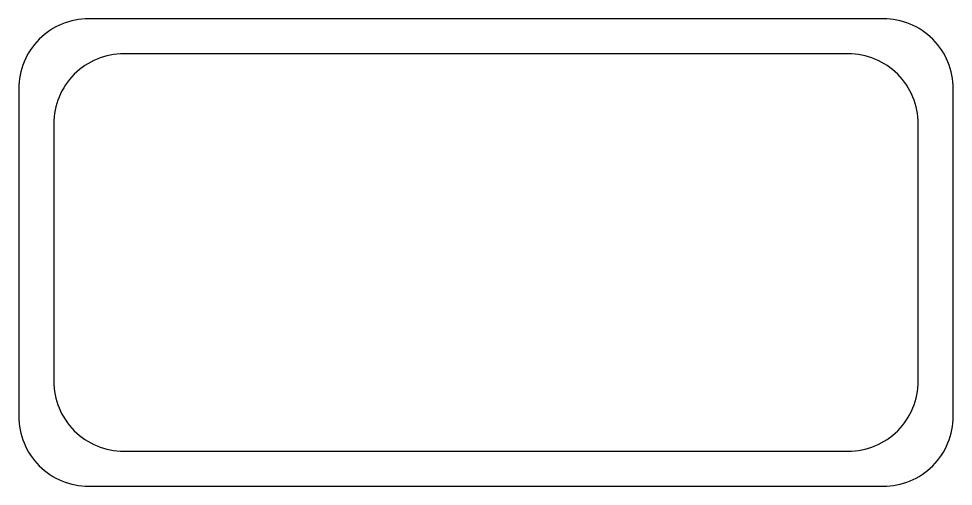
# Model space of a CAD drawing. Extents: x 153.8 to 193.8, y 216.2 to 236.2.
import ezdxf

# ---------------------------------------------------------------- set-up
doc = ezdxf.new("R2010")
doc.units = 0
doc.layers.get('0').update_dxf_attribs({"linetype": 'CONTINUOUS'})

msp = doc.modelspace()

# ---------------------------------------------------------------- linework, layer by layer
at = {"ltscale": 2}
for points in [[(190.769, 216.151, 0.414214), (193.769, 219.151), (193.769, 233.151, 0.414214), (190.769, 236.151), (156.769, 236.151, 0.414214), (153.769, 233.151), (153.769, 219.151, 0.414214), (156.769, 216.151)], [(189.269, 217.651, 0.414214), (192.269, 220.651), (192.269, 231.651, 0.414214), (189.269, 234.651), (158.269, 234.651, 0.414214), (155.269, 231.651), (155.269, 220.651, 0.414214), (158.269, 217.651)]]:
    msp.add_lwpolyline(points, format="xyb", close=True, dxfattribs=at)

doc.saveas('drawing.dxf')
